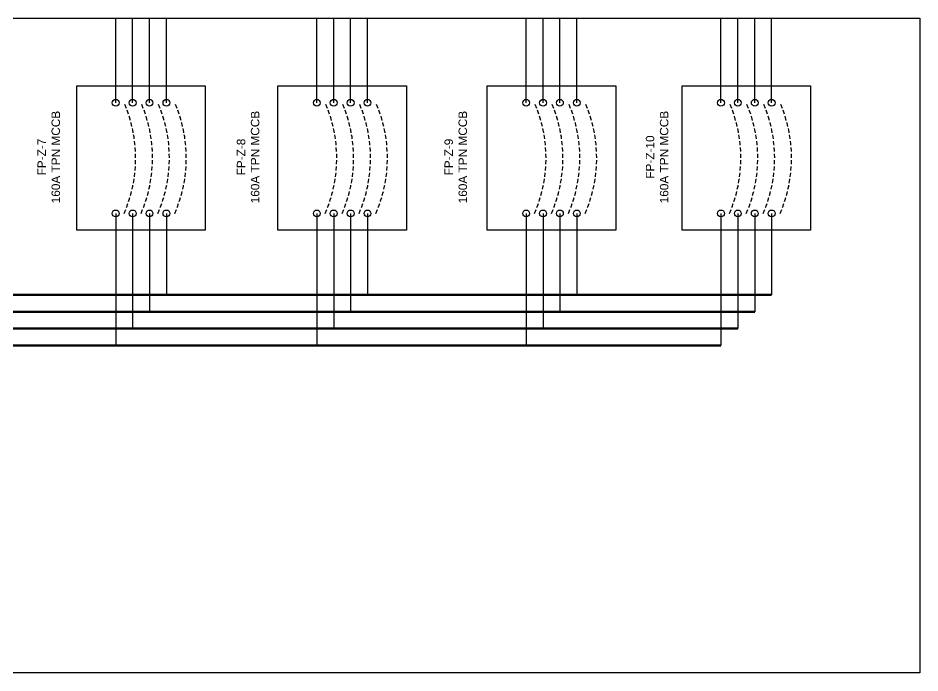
# Model space of a CAD drawing. Header units: inches. Extents: x -137 to 2243, y 16 to 894.
# Drawn here: x 1172.3 to 1225.7, y 844.6 to 883.4 of the extents above; entities that cross this region are included whole.
import ezdxf

# ---------------------------------------------------------------- set-up
doc = ezdxf.new("R2010")
doc.units = ezdxf.units.IN
doc.header["$MEASUREMENT"] = 0
doc.linetypes.add('DASHED2', pattern=[0.375, 0.25, -0.125])
doc.styles.get("Standard").update_dxf_attribs({"font": 'arial.ttf'})

msp = doc.modelspace()

# ---------------------------------------------------------------- linework, layer by layer
for p, q in [((1178.099, 878.349), (1178.099, 883.361)), ((1179.099, 878.349), (1179.099, 883.361)), ((1180.099, 878.349), (1180.099, 883.361)), ((1181.099, 878.349), (1181.099, 883.361)), ((1190.006, 878.349), (1190.006, 883.361)), ((1191.006, 878.349), (1191.006, 883.361)), ((1192.006, 878.349), (1192.006, 883.361)), ((1193.006, 878.349), (1193.006, 883.361)), ((1202.399, 878.349), (1202.399, 883.361)), ((1203.399, 878.349), (1203.399, 883.361)), ((1204.399, 878.349), (1204.399, 883.361)), ((1205.399, 878.349), (1205.399, 883.361)), ((1213.934, 878.349), (1213.934, 883.361)), ((1214.934, 878.349), (1214.934, 883.361)), ((1215.934, 878.349), (1215.934, 883.361)), ((1216.934, 878.349), (1216.934, 883.361)), ((1178.099, 871.806), (1178.099, 863.992)), ((1179.099, 871.806), (1179.099, 864.992)), ((1180.099, 871.806), (1180.099, 865.992)), ((1181.099, 871.806), (1181.099, 866.992)), ((1190.006, 871.806), (1190.006, 863.992)), ((1191.006, 871.806), (1191.006, 864.992)), ((1192.006, 871.806), (1192.006, 865.992)), ((1193.006, 871.806), (1193.006, 866.992)), ((1202.399, 871.806), (1202.399, 863.992)), ((1203.399, 871.806), (1203.399, 864.992)), ((1204.399, 871.806), (1204.399, 865.992)), ((1205.399, 871.806), (1205.399, 866.992)), ((1213.934, 871.806), (1213.934, 863.992)), ((1214.934, 871.806), (1214.934, 864.992)), ((1215.934, 871.806), (1215.934, 865.992)), ((1216.934, 871.806), (1216.934, 866.992))]:
    msp.add_line(p, q)
at = {"color": 240, "lineweight": 211, "true_color": 0xed1f24}
msp.add_line((1100.55, 866.992), (1216.934, 866.992), dxfattribs=at)
at = {"color": 40, "lineweight": 211, "true_color": 0xf8d731}
msp.add_line((1101.55, 865.992), (1215.934, 865.992), dxfattribs=at)
at = {"color": 152, "lineweight": 211, "true_color": 0x2776bb}
msp.add_line((1102.55, 864.992), (1214.934, 864.992), dxfattribs=at)
at = {"color": 18, "lineweight": 211, "true_color": 0x000000}
msp.add_line((1103.55, 863.992), (1213.934, 863.992), dxfattribs=at)
msp.add_lwpolyline([(1093.42, 883.361), (1225.716, 883.361), (1225.716, 844.623), (1093.42, 844.623)], close=True)
at = {"color": 18, "true_color": 0x000000}
for points in [[(1175.797, 879.349), (1183.4, 879.349), (1183.4, 870.806), (1175.797, 870.806)], [(1187.705, 879.349), (1195.308, 879.349), (1195.308, 870.806), (1187.705, 870.806)], [(1200.097, 879.349), (1207.7, 879.349), (1207.7, 870.806), (1200.097, 870.806)], [(1211.633, 879.349), (1219.236, 879.349), (1219.236, 870.806), (1211.633, 870.806)]]:
    msp.add_lwpolyline(points, close=True, dxfattribs=at)
for centre in [(1178.099, 878.349), (1179.099, 878.349), (1180.099, 878.349), (1181.099, 878.349), (1190.006, 878.349), (1191.006, 878.349), (1192.006, 878.349), (1193.006, 878.349), (1202.399, 878.349), (1203.399, 878.349), (1204.399, 878.349), (1205.399, 878.349), (1213.934, 878.349), (1214.934, 878.349), (1215.934, 878.349), (1216.934, 878.349), (1178.099, 871.806), (1179.099, 871.806), (1180.099, 871.806), (1181.099, 871.806), (1190.006, 871.806), (1191.006, 871.806), (1192.006, 871.806), (1193.006, 871.806), (1202.399, 871.806), (1203.399, 871.806), (1204.399, 871.806), (1205.399, 871.806), (1213.934, 871.806), (1214.934, 871.806), (1215.934, 871.806), (1216.934, 871.806)]:
    msp.add_circle(centre, 0.201, dxfattribs=at)
at = {"color": 18, "linetype": 'DASHED2', "true_color": 0x000000}
for centre in [(1171.073, 875.078), (1172.073, 875.078), (1173.073, 875.078), (1174.073, 875.078), (1182.981, 875.078), (1183.981, 875.078), (1184.981, 875.078), (1185.981, 875.078), (1195.373, 875.078), (1196.373, 875.078), (1197.373, 875.078), (1198.373, 875.078), (1206.909, 875.078), (1207.909, 875.078), (1208.909, 875.078), (1209.909, 875.078)]:
    msp.add_arc(centre, 8.206, 336.5048, 23.4952, dxfattribs=at)

# ---------------------------------------------------------------- texts
at = {"color": 18, "true_color": 0x000000, "char_height": 0.5, "attachment_point": 9, "rotation": 90}
for s, insert in [('\\pxqc;FP-Z-7\\P160A TPN MCCB', (1174.806, 886.063)), ('\\pxqc;FP-Z-8\\P160A TPN MCCB', (1186.609, 886.063)), ('\\pxqc;FP-Z-9\\P160A TPN MCCB', (1198.904, 886.063)), ('\\pxqc;FP-Z-10\\P160A TPN MCCB', (1210.826, 886.063))]:
    msp.add_mtext_dynamic_manual_height_columns(s, width=21.84839, gutter_width=1, heights=[2.186], dxfattribs=dict(at, insert=insert))

doc.saveas('drawing.dxf')
